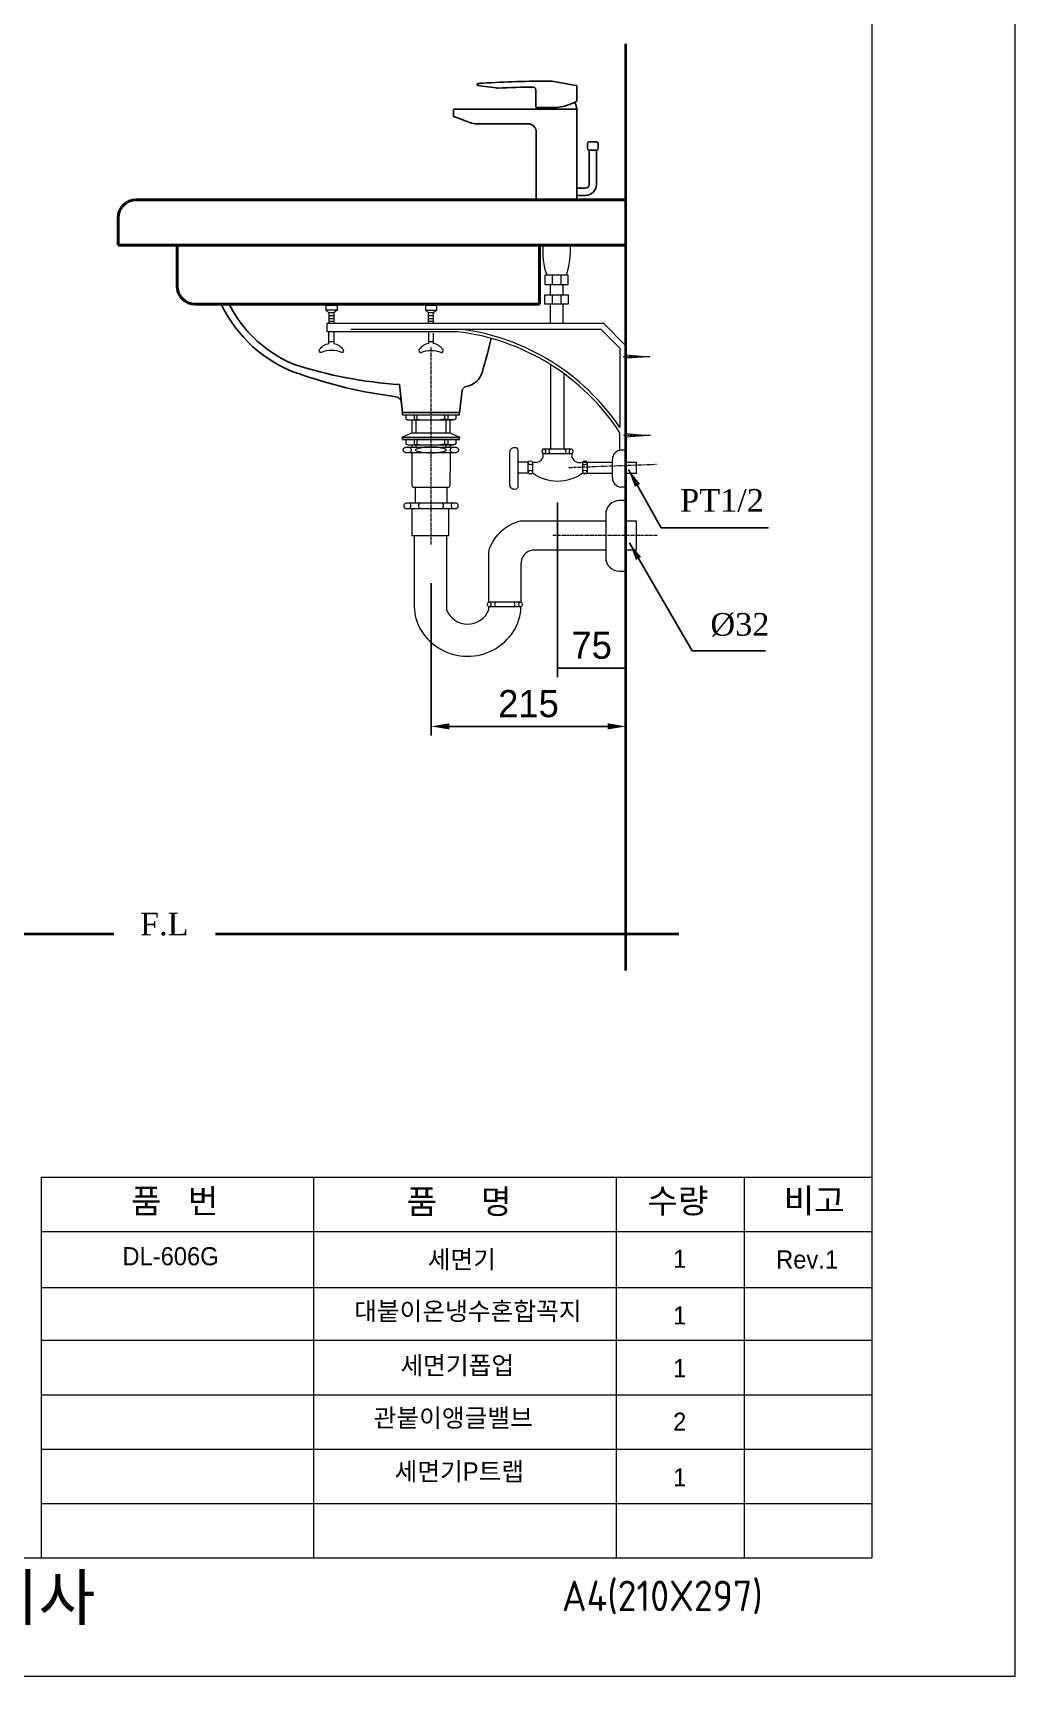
# Model space of a CAD drawing. Header units: millimetres. Extents: x 11474 to 13900, y 217 to 3648.
# Drawn here: x 12816 to 13900, y 217 to 2030 of the extents above; entities that cross this region are included whole.
import ezdxf

# ---------------------------------------------------------------- set-up
doc = ezdxf.new("R2010")
doc.units = ezdxf.units.MM
doc.header["$LTSCALE"] = 0.1
doc.linetypes.add('CENTER', pattern=[50.8, 31.75, -6.35, 6.35, -6.35])
doc.linetypes.add('HIDDEN', pattern=[9.525, 6.35, -3.175])
for name, color, linetype, lineweight in [('AM_6', 2, 'Continuous', 30), ('CEN', 1, 'CENTER', 5), ('DIM', 3, 'Continuous', 15), ('OUTLINE', 11, 'Continuous', 40), ('Y', 235, 'Continuous', 35), ('YA', 140, 'Continuous', 15)]:
    doc.layers.add(name, color=color, linetype=linetype, lineweight=lineweight)
for name, color, linetype in [('BU', 7, 'Continuous'), ('IN', 7, 'HIDDEN'), ('LINE', 7, 'Continuous')]:
    doc.layers.add(name, color=color, linetype=linetype)
doc.styles.add('h', font='', dxfattribs={"height": 30})
doc.styles.get("Standard").update_dxf_attribs({"font": 'isocp.shx', "bigfont": 'whgtxt.shx'})
doc.styles.add('STYLE2', font='dutch.ttf', dxfattribs={"height": 25})
doc.styles.add('스타일1', font='txt.shx', dxfattribs={"bigfont": 'ghs.shx'})
doc.styles.add('한글', font='', dxfattribs={"height": 25})
doc.styles.get('h').set_extended_font_data('Haansoft Batang')
doc.styles.get('한글').set_extended_font_data('Batang')
doc.dimstyles.new('SERIM', dxfattribs={"dimscale": 10, "dimtxt": 3, "dimasz": 2, "dimexe": 1, "dimexo": 1.5, "dimgap": 1, "dimtad": 1, "dimtoh": 1, "dimdec": 0, "dimdsep": 46, "dimtxsty": 'h', "dimcen": -0.3, "dimclrt": 2, "dimadec": 0, "dimazin": 0, "dimtfac": 1, "dimtdec": 0, "dimtmove": 1, "dimatfit": 3, "dimfxl": 0, "dimtolj": 1, "dimtzin": 0, "dimarcsym": 0})

# ---------------------------------------------------------------- blocks, each defined once
blk = doc.blocks.new('*D49')
at = {"layer": 'Defpoints', "color": 0}
for p in [(13470.1, 1796), (13255.1, 1438.2), (13470.1, 1265.1)]:
    blk.add_point(p, dxfattribs=at)
at = {"layer": 'DIM', "color": 0, "lineweight": -2}
for p, q in [((13255.1, 1423.2), (13255.1, 1255.1)), ((13275.1, 1265.1), (13450.1, 1265.1))]:
    blk.add_line(p, q, dxfattribs=at)
at = {"layer": 'DIM', "color": 0}
for points in [[(13275.1, 1268.5), (13275.1, 1261.8), (13255.1, 1265.1)], [(13450.1, 1268.5), (13450.1, 1261.8), (13470.1, 1265.1)]]:
    blk.add_solid(points, dxfattribs=at)
at = {"layer": 'DIM', "color": 0, "insert": (13362.6, 1290.1), "char_height": 30, "attachment_point": 5, "style": 'h'}
blk.add_mtext('\\A1;215', dxfattribs=at)
blk = doc.blocks.new('*D50')
at = {"layer": 'Defpoints', "color": 0}
for p in [(13470.1, 1556.8), (13394.6, 1527.2), (13470.1, 1329.5)]:
    blk.add_point(p, dxfattribs=at)
at = {"layer": 'DIM', "color": 0, "lineweight": -2}
for p, q in [((13394.6, 1512.2), (13394.6, 1319.5)), ((13394.6, 1329.5), (13470.1, 1329.5))]:
    blk.add_line(p, q, dxfattribs=at)
at = {"layer": 'DIM', "color": 0, "insert": (13432.3, 1354.5), "char_height": 30, "attachment_point": 5, "style": 'h'}
blk.add_mtext('\\A1;75', dxfattribs=at)
blk = doc.blocks.new('_NONE')
at = {"color": 0, "linetype": 'ByBlock'}
blk.add_circle((0, 0), 0.25, dxfattribs=at)

msp = doc.modelspace()

# ---------------------------------------------------------------- linework, layer by layer
msp.add_line((13378.5, 1796), (13408.7, 1796))
at = {"layer": 'BU', "linetype": 'Continuous'}
for p, q in [((13388.6, 1976.9), (13410.3, 1973)), ((13306.1, 1973.2), (13306.1, 1973.4)), ((13306.1, 1973.4), (13306.1, 1973.2)), ((13312, 1971.5), (13307, 1972.2)), ((13327.1, 1969.5), (13312, 1971.5)), ((13370.7, 1949), (13370.7, 1967.6)), ((13410.3, 1973), (13415.3, 1972.2)), ((13416.1, 1971.2), (13416.1, 1971.1)), ((13416.1, 1971.1), (13416.1, 1970)), ((13416.1, 1970), (13416.1, 1955.6)), ((13279.9, 1945), (13279.9, 1938.7)), ((13279.9, 1938.7), (13279.9, 1945)), ((13280.9, 1946), (13285.9, 1946)), ((13285.9, 1946), (13410.1, 1946)), ((13385.1, 1948), (13371.7, 1948)), ((13372.2, 1948), (13376.6, 1948)), ((13387.1, 1948), (13385.1, 1948)), ((13394.1, 1948), (13387.1, 1948)), ((13410.1, 1946), (13415.1, 1946)), ((13415.1, 1946), (13416.1, 1946)), ((13416.1, 1946), (13416.1, 1945)), ((13416.1, 1945), (13416.1, 1846)), ((13280.5, 1937.8), (13285.5, 1936)), ((13285.5, 1936), (13280.5, 1937.8)), ((13285.5, 1936), (13298.5, 1931.2)), ((13298.5, 1931.2), (13285.5, 1936)), ((13286.2, 1935.7), (13293.7, 1933)), ((13293.7, 1933), (13286.2, 1935.7)), ((13362.1, 1930), (13305.4, 1930)), ((13371.1, 1846), (13371.1, 1921)), ((13427.6, 1902.9), (13427.6, 1908)), ((13429.6, 1910), (13437.6, 1910)), ((13439.6, 1908.1), (13439.6, 1902.9)), ((13433.6, 1901), (13429.5, 1901)), ((13429.6, 1863), (13429.6, 1901)), ((13429.6, 1901), (13437.6, 1901)), ((13435.9, 1901), (13431.2, 1901)), ((13437.6, 1901), (13433.6, 1901)), ((13437.6, 1901), (13433.6, 1901)), ((13437.6, 1863), (13437.6, 1901)), ((13416.1, 1883), (13416.1, 1878)), ((13416.1, 1878), (13416.1, 1856)), ((13416.1, 1859), (13425.6, 1859)), ((13416.1, 1856), (13416.1, 1851)), ((13416.1, 1851), (13425.6, 1851))]:
    msp.add_line(p, q, dxfattribs=at)
for centre, radius, start, end in [((13379.8, 977), 1000, 89.5936, 93.8863), ((13386.9, 1967), 10, 80, 89.5936), ((13307.1, 1973.2), 1, 202.1993, 262.1993), ((13307.1, 1973.2), 1, 202.1993, 262.1993), ((13307.1, 1973.2), 1, 202.1993, 262.1993), ((13307.1, 1973.2), 1, 202.1993, 262.1993), ((13328.4, 1979.4), 10, 262.1993, 272.9349), ((13379.8, 977), 993.6, 90.6538, 92.9349), ((13367.3, 1967.5), 3.34, 2.007, 69.3544), ((13280.9, 1945), 1, 90, 180), ((13280.9, 1945), 1, 90, 180), ((13371.7, 1949), 1, 180, 270), ((13403.3, 1941), 27.6, 165.1842, 169.4357), ((13388.6, 2003.6), 55.8, 275.72, 293.156), ((13389, 1941), 27.6, 10.5643, 27.3016), ((13305.4, 1950), 20, 250, 270), ((13305.4, 1950), 20, 250, 270), ((13362.1, 1921), 9, 0, 90), ((13429.6, 1908), 2, 90, 180), ((13437.6, 1908.1), 1.92, 0, 90), ((13429.5, 1902.9), 1.92, 180, 270), ((13437.6, 1902.9), 1.92, 270, 0), ((13425.6, 1863), 4, 270, 0), ((13425.6, 1863), 12, 270, 0)]:
    msp.add_arc(centre, radius, start, end, dxfattribs=at)
for points, degree in [([(13306.1, 1973.4), (13306.1, 1973.9), (13306.6, 1974.4), (13307.1, 1974.4)], 3), ([(13307, 1972.2), (13306.5, 1972.3), (13306.1, 1972.7), (13306.1, 1973.2)], 3), ([(13306.4, 1974.1), (13306.5, 1974.1), (13306.5, 1974.1), (13306.5, 1974.1)], 3), ([(13306.8, 1974.3), (13306.8, 1974.4), (13306.9, 1974.4), (13306.9, 1974.4)], 3), ([(13410.3, 1973), (13410.3, 1973), (13410.3, 1973), (13410.3, 1973)], 3), ([(13415.3, 1972.2), (13415.8, 1972.1), (13416.1, 1971.6), (13416.1, 1971.2)], 3), ([(13411, 1952.4), (13410.8, 1952.3), (13410.5, 1952.3)], 2), ([(13410.5, 1952.3), (13410.5, 1952.2), (13410.5, 1952.2), (13410.5, 1952.2)], 3), ([(13280.5, 1937.8), (13280.2, 1937.9), (13279.9, 1938.3), (13279.9, 1938.7)], 3)]:
    msp.add_open_spline(points, degree=degree, dxfattribs=at)
for points, knots in [([(13307.1, 1974.4), (13306.9, 1974.4), (13306.7, 1974.3), (13306.5, 1974.2), (13306.3, 1974), (13306.2, 1973.7), (13306.1, 1973.5), (13306.1, 1973.4)], [0, 0, 0, 0, 0.285714, 0.428571, 0.571429, 0.785714, 1, 1, 1, 1]), ([(13307, 1974.4), (13307.1, 1974.4), (13307.1, 1974.4), (13307.4, 1974.4), (13307.8, 1974.5), (13308.3, 1974.5), (13308.9, 1974.5), (13309.9, 1974.6), (13310.9, 1974.7), (13311.7, 1974.7), (13312.1, 1974.8)], [0, 0, 0, 0, 0.142857, 0.285715, 0.357143, 0.428572, 0.571429, 0.714286, 0.857144, 1, 1, 1, 1]), ([(13415.5, 1954.7), (13415.5, 1954.7), (13415.4, 1954.6), (13415.2, 1954.5), (13414.8, 1954.3), (13414.4, 1954.1), (13414.1, 1953.9), (13413.6, 1953.7), (13413.2, 1953.5), (13412.5, 1953.1), (13411.9, 1952.8), (13411.3, 1952.6), (13411.1, 1952.5), (13410.9, 1952.4)], [0, 0, 0, 0, 0.022359, 0.196356, 0.283355, 0.370353, 0.457352, 0.522601, 0.631349, 0.718348, 0.892345, 0.935844, 1, 1, 1, 1]), ([(13415.1, 1954.5), (13415.1, 1954.4), (13415.1, 1954.4), (13415, 1954.4), (13415, 1954.4), (13414.9, 1954.4), (13414.9, 1954.3), (13414.8, 1954.3), (13414.8, 1954.3), (13414.7, 1954.2), (13414.7, 1954.2), (13414.6, 1954.2), (13414.5, 1954.2), (13414.5, 1954.1), (13414.4, 1954.1), (13414.3, 1954), (13414.2, 1954), (13414.1, 1953.9), (13414, 1953.9), (13413.9, 1953.8), (13413.8, 1953.8), (13413.6, 1953.7), (13413.6, 1953.7), (13413.5, 1953.6), (13413.5, 1953.6), (13413.5, 1953.6)], [0, 0, 0, 0, 0.147203, 0.147203, 0.295653, 0.295653, 0.37051, 0.37051, 0.483564, 0.483564, 0.521467, 0.521467, 0.597561, 0.597561, 0.635788, 0.635788, 0.751471, 0.751471, 0.829397, 0.829397, 0.947331, 0.947331, 0.986892, 0.986892, 1, 1, 1, 1]), ([(13416, 1955.5), (13416, 1955.5), (13416, 1955.3), (13415.9, 1955), (13415.7, 1954.8), (13415.6, 1954.7), (13415.5, 1954.7)], [0, 0, 0, 0, 0.250237, 0.500472, 0.750707, 1, 1, 1, 1]), ([(13416, 1955.5), (13416, 1955.5), (13416.1, 1955.6), (13416.1, 1955.6), (13416.1, 1955.6)], [0, 0, 0, 0, 0.15708, 1, 1, 1, 1]), ([(13279.9, 1938.7), (13279.9, 1938.6), (13279.9, 1938.5), (13280, 1938.2), (13280.1, 1938.1), (13280.3, 1937.9), (13280.4, 1937.8), (13280.5, 1937.8)], [0, 0, 0, 0, 0.214286, 0.428571, 0.571429, 0.714286, 1, 1, 1, 1])]:
    msp.add_open_spline(points, degree=3, knots=knots, dxfattribs=at)
at = {"layer": 'CEN', "color": 0}
for p, q in [((13255.1, 1465.8), (13255.1, 1684.2)), ((13496.5, 1672.9), (13467.1, 1672.9)), ((13497.4, 1586), (13467.4, 1586)), ((13407.1, 1550.8), (13503.8, 1554.4))]:
    msp.add_line(p, q, dxfattribs=at)
msp.add_lwpolyline([(13389.6, 1476), (13505.3, 1476)], dxfattribs=at)
at = {"layer": 'DIM', "color": 0}
for p, q in [((12825, 767.8), (13741.5, 767.8)), ((13125.2, 767.8), (13125.2, 347.8)), ((13459.4, 767.8), (13459.4, 347.8)), ((13600.5, 767.8), (13600.5, 347.8)), ((12825, 707.8), (13741.5, 707.8)), ((12825, 646), (13741.5, 646)), ((12825, 587.8), (13741.5, 587.8)), ((12825, 527.8), (13741.5, 527.8)), ((12825, 467.8), (13741.5, 467.8))]:
    msp.add_line(p, q, dxfattribs=at)
at = {"layer": 'IN', "color": 0}
for centre, radius, start, end in [((13295.8, 1633.7), 6.79, 109.6156, 163.0032), ((13215.1, 1621.8), 7.18, 7.6529, 79.9597)]:
    msp.add_arc(centre, radius, start, end, dxfattribs=at)
at = {"layer": 'LINE', "color": 0}
for p, q in [((13220.1, 1642.2), (13223.6, 1611)), ((13289.3, 1635.6), (13286.6, 1611))]:
    msp.add_line(p, q, dxfattribs=at)
for centre, radius, start, end in [((13157.4, 1794), 147.9, 205.2295, 250.5194), ((13157.5, 1793.8), 140, 206.6353, 237.2636), ((12731.3, 1833.6), 606.7, 343.0574, 346.6239), ((13157.5, 1793.8), 140, 237.2636, 247.6973), ((13255.1, 2141), 500, 252.4638, 265.9895), ((13280, 2136.1), 511.2, 250.3528, 262.8518), ((13290.1, 1662), 22.2, 278.8236, 346.3072)]:
    msp.add_arc(centre, radius, start, end, dxfattribs=at)
at = {"layer": 'OUTLINE', "color": 0}
for p, q in [((12929.8, 1846), (13470.1, 1846)), ((12909.8, 1796), (12909.8, 1826)), ((12909.8, 1796), (13470.1, 1796)), ((12974.8, 1751), (12974.8, 1796)), ((13374.8, 1796), (13374.8, 1731)), ((12994.8, 1731), (13374.8, 1731))]:
    msp.add_line(p, q, dxfattribs=at)
for centre, start, end in [((12929.8, 1826), 90, 180), ((12994.8, 1751), 180, 270)]:
    msp.add_arc(centre, 20, start, end, dxfattribs=at)
at = {"layer": 'Y', "color": 0}
for p, q in [((13470.1, 996), (13470.1, 2018)), ((12905.1, 1036), (12707.4, 1036)), ((13528.4, 1036), (13017.3, 1036))]:
    msp.add_line(p, q, dxfattribs=at)
at = {"layer": 'YA', "color": 7}
for p, q in [((13741.5, 3527.8), (13741.5, 347.8)), ((12825, 347.8), (12825, 767.8)), ((12825, 407.8), (13741.5, 407.8)), ((11665.5, 347.8), (13741.5, 347.8))]:
    msp.add_line(p, q, dxfattribs=at)
at = {"layer": 'YA', "color": 0}
for p, q in [((13388.9, 1763.1), (13388.9, 1752.6)), ((13398.2, 1763.1), (13398.2, 1752.6)), ((13386.6, 1752.6), (13386.6, 1741.4)), ((13388.9, 1741.4), (13388.9, 1730.8)), ((13398.2, 1741.4), (13398.2, 1730.8)), ((13400.6, 1752.6), (13400.6, 1741.4)), ((13140.7, 1731), (13138.8, 1729.4)), ((13250.7, 1731), (13248.8, 1729.4)), ((13259.4, 1731), (13261.3, 1729.4)), ((13386.6, 1730.8), (13386.6, 1710)), ((13400.6, 1730.8), (13400.6, 1710)), ((13140.6, 1700.6), (13140.6, 1710)), ((13140.6, 1710), (13445.2, 1710)), ((13147.7, 1718.2), (13142.4, 1718.2)), ((13147.7, 1714.9), (13142.4, 1714.9)), ((13147.7, 1711.9), (13142.4, 1711.9)), ((13147.7, 1721.4), (13147.7, 1710)), ((13257.7, 1718.2), (13252.4, 1718.2)), ((13257.7, 1714.9), (13252.4, 1714.9)), ((13257.7, 1711.9), (13252.4, 1711.9)), ((13340.9, 1710), (13445.2, 1710)), ((13445.2, 1710), (13470.1, 1685.1)), ((13283.9, 1700.6), (13140.6, 1700.6)), ((13147.7, 1689.5), (13142.4, 1689.5)), ((13166.4, 1703.5), (13442.4, 1703.5)), ((13257.7, 1689.5), (13252.4, 1689.5)), ((13442.4, 1703.5), (13463.5, 1682.4)), ((13463.5, 1682.4), (13463.5, 1595)), ((13470.1, 1685.1), (13470.1, 1570.2)), ((13387.1, 1571), (13387.1, 1664.2)), ((13402.1, 1571), (13402.1, 1654)), ((13230.2, 1603.4), (13279.5, 1603.4)), ((13233.9, 1603.4), (13233.9, 1589)), ((13236.3, 1609), (13236.3, 1603.6)), ((13238.2, 1603.8), (13238.2, 1589)), ((13239.6, 1604), (13239.6, 1609)), ((13270.2, 1604), (13270.2, 1609)), ((13271.5, 1603.8), (13271.5, 1589)), ((13273.4, 1609), (13273.4, 1603.6)), ((13275.8, 1603.4), (13275.8, 1589)), ((13236.3, 1581.5), (13236.3, 1576.1)), ((13239.6, 1576.5), (13239.6, 1581.5)), ((13270.2, 1576.5), (13270.2, 1581.5)), ((13273.4, 1581.5), (13273.4, 1576.1)), ((13463.5, 1570.2), (13463.5, 1589)), ((13230.2, 1575.8), (13279.5, 1575.8)), ((13233.8, 1567.1), (13233.8, 1531.1)), ((13233.9, 1575.8), (13233.9, 1573.3)), ((13238.2, 1575.8), (13238.2, 1573.3)), ((13271.5, 1575.8), (13271.5, 1573.3)), ((13275.8, 1575.8), (13275.8, 1573.3)), ((13276.3, 1567.1), (13276.3, 1546)), ((13455.2, 1539.2), (13455.2, 1559.8)), ((13470.1, 1569.8), (13463.5, 1569.8)), ((13470.1, 1529.2), (13470.1, 1569.8)), ((13276.3, 1531.1), (13276.3, 1546)), ((13362.1, 1556.8), (13350.7, 1556.8)), ((13350.7, 1544.7), (13362.1, 1544.7)), ((13422.2, 1556.8), (13455.2, 1556.8)), ((13422.2, 1544.6), (13455.2, 1544.6)), ((13470.1, 1556.8), (13481.8, 1556.8)), ((13470.1, 1544.6), (13481.8, 1544.6)), ((13481.8, 1544.6), (13481.8, 1556.8)), ((13235.8, 1529.1), (13274.3, 1529.1)), ((13237.6, 1529.1), (13237.6, 1511.4)), ((13470.1, 1529.2), (13464.6, 1529.2)), ((13470.1, 1436.4), (13470.1, 1514.2)), ((13481.8, 1459.5), (13481.8, 1491.9)), ((13318.8, 1402.4), (13354.2, 1402.4))]:
    msp.add_line(p, q, dxfattribs=at)
msp.add_lwpolyline([(11474.1, 217.3), (13899.6, 217.3), (13899.6, 3647.7), (11474.1, 3647.7)], close=True, dxfattribs=at)
for points in [[(13380.7, 1763.1), (13380.7, 1752.6), (13406.5, 1752.6), (13406.5, 1763.1), (13380.7, 1763.1)], [(13380.7, 1741.4), (13406.5, 1741.4), (13406.5, 1730.8), (13380.7, 1730.8), (13380.7, 1741.4)], [(13149.4, 1731), (13151.3, 1729.4), (13138.8, 1729.4), (13138.8, 1724.5)], [(13151.3, 1729.4), (13151.3, 1724.5), (13138.8, 1724.5), (13142.4, 1721.4)], [(13151.3, 1724.5), (13147.7, 1721.4), (13142.4, 1721.4), (13142.4, 1710)], [(13261.3, 1724.5), (13261.3, 1729.4), (13248.8, 1729.4), (13248.8, 1724.5)], [(13252.4, 1710), (13252.4, 1721.4), (13248.8, 1724.5), (13261.3, 1724.5), (13257.7, 1721.4)], [(13257.7, 1710), (13257.7, 1721.4), (13252.4, 1721.4)], [(13470.1, 1675), (13494.5, 1672.9), (13470.1, 1671.3)], [(13223.2, 1611), (13223.2, 1611.7), (13286.5, 1611.7), (13286.5, 1611)], [(13254.9, 1611), (13223.2, 1611), (13223.2, 1609), (13286.5, 1609), (13286.5, 1611), (13254.9, 1611)], [(13223.2, 1584.2), (13233.9, 1589), (13275.8, 1589), (13286.5, 1584.2)], [(13223.2, 1583.5), (13223.2, 1584.2), (13286.5, 1584.2), (13286.5, 1583.5)], [(13254.9, 1583.5), (13223.2, 1583.5), (13223.2, 1581.5), (13286.5, 1581.5), (13286.5, 1583.5), (13254.9, 1583.5)], [(13470.1, 1588.1), (13494.5, 1586), (13470.1, 1584.4)], [(13231.2, 1566.9), (13232.1, 1567.6), (13232.5, 1568), (13232.9, 1568.4), (13233.1, 1568.8), (13233.3, 1569.2), (13233.4, 1569.7), (13233.5, 1570.1), (13233.4, 1570.6), (13233.3, 1571), (13233.1, 1571.4), (13232.9, 1571.9), (13232.5, 1572.3), (13232.1, 1572.6), (13231.2, 1573.3)], [(13278.5, 1566.9), (13277.6, 1567.6), (13277.2, 1568), (13276.9, 1568.4), (13276.6, 1568.8), (13276.4, 1569.2), (13276.3, 1569.7), (13276.3, 1570.1), (13276.3, 1570.6), (13276.4, 1571), (13276.6, 1571.4), (13276.9, 1571.9), (13277.2, 1572.3), (13277.6, 1572.6), (13278.5, 1573.3)], [(13233.8, 1505.7), (13233.8, 1475.7), (13274.7, 1475.7), (13274.7, 1505.7)], [(13470.1, 1491.9), (13481.8, 1491.9)], [(13481.8, 1459.5), (13470.1, 1459.5)]]:
    msp.add_lwpolyline(points, dxfattribs=at)
for points in [[(13147.7, 1700.6), (13147.7, 1687.7, -0.22127), (13158, 1680.8, -0.724967), (13156.1, 1677.7, 0.136221), (13145.1, 1680, 0.136221), (13134, 1677.7, -0.724967), (13132.1, 1680.8, -0.22127), (13142.4, 1687.7), (13142.4, 1700.6)], [(13252.4, 1699.6), (13252.4, 1687.7, 0.22127), (13242.1, 1680.8, 0.724967), (13244, 1677.7, -0.136221), (13255.1, 1680, -0.136221), (13266.1, 1677.7, 0.724967), (13268, 1680.8, 0.22127), (13257.7, 1687.7), (13257.7, 1698.9)], [(13227.2, 1609), (13227.2, 1604.8), (13227.2, 1604.7), (13227.2, 1604.7), (13227.3, 1604.6), (13227.3, 1604.5), (13227.4, 1604.3), (13227.6, 1604.2), (13227.7, 1604.1), (13227.9, 1603.9), (13228.1, 1603.8), (13228.6, 1603.6), (13229.1, 1603.5), (13229.7, 1603.4), (13230.2, 1603.4, 0.046901), (13239.6, 1604, 0.022789), (13245.2, 1603.4)], [(13282.5, 1609), (13282.5, 1604.8), (13282.5, 1604.7), (13282.5, 1604.7), (13282.5, 1604.6), (13282.4, 1604.5), (13282.3, 1604.3), (13282.2, 1604.2), (13282, 1604.1), (13281.8, 1603.9), (13281.6, 1603.8), (13281.1, 1603.6), (13280.6, 1603.5), (13280.1, 1603.4), (13279.5, 1603.4, -0.046901), (13270.2, 1604, -0.022789), (13264.6, 1603.4)], [(13227.2, 1581.5), (13227.2, 1577.3), (13227.2, 1577.2), (13227.2, 1577.1), (13227.3, 1577.1), (13227.3, 1576.9), (13227.4, 1576.8), (13227.6, 1576.7), (13227.7, 1576.5), (13227.9, 1576.4), (13228.1, 1576.3), (13228.6, 1576.1), (13229.1, 1576), (13229.7, 1575.9), (13230.2, 1575.8, 0.046901), (13239.6, 1576.5, 0.022789), (13245.2, 1575.8)], [(13282.5, 1581.5), (13282.5, 1577.3), (13282.5, 1577.2), (13282.5, 1577.1), (13282.5, 1577.1), (13282.4, 1576.9), (13282.3, 1576.8), (13282.2, 1576.7), (13282, 1576.5), (13281.8, 1576.4), (13281.6, 1576.3), (13281.1, 1576.1), (13280.6, 1576), (13280.1, 1575.9), (13279.5, 1575.8, -0.046901), (13270.2, 1576.5, -0.022789), (13264.6, 1575.8)], [(13227.2, 1573.3), (13254.9, 1573.3, 0.019642), (13248, 1573.1, 0.029266), (13238.8, 1571.1), (13238.6, 1571), (13238.5, 1570.9), (13238.3, 1570.8), (13238.2, 1570.7), (13238.1, 1570.5), (13238, 1570.5), (13238, 1570.4), (13238, 1570.3), (13238, 1570.2), (13237.9, 1570.2), (13237.9, 1570.1), (13237.9, 1570), (13238, 1570), (13238, 1569.9), (13238, 1569.8), (13238, 1569.8), (13238.1, 1569.7), (13238.2, 1569.5), (13238.3, 1569.4), (13238.5, 1569.3), (13238.6, 1569.2), (13238.8, 1569.1, 0.053716), (13248, 1567.2, 0.039165), (13261.8, 1567.2, 0.053716), (13270.9, 1569.1), (13271.1, 1569.2), (13271.3, 1569.3), (13271.4, 1569.4), (13271.5, 1569.5), (13271.6, 1569.7), (13271.7, 1569.8), (13271.7, 1569.8), (13271.7, 1569.9), (13271.8, 1570), (13271.8, 1570), (13271.8, 1570.1), (13271.8, 1570.2), (13271.8, 1570.2), (13271.7, 1570.3), (13271.7, 1570.4), (13271.7, 1570.5), (13271.6, 1570.5), (13271.5, 1570.7), (13271.4, 1570.8), (13271.3, 1570.9), (13271.1, 1571), (13270.9, 1571.1, 0.029266), (13261.8, 1573.1, 0.019642), (13254.9, 1573.3), (13282.5, 1573.3), (13283.1, 1573), (13283.7, 1572.7), (13284.2, 1572.3), (13284.7, 1571.9), (13285, 1571.4), (13285.1, 1571.2), (13285.2, 1571), (13285.3, 1570.8), (13285.4, 1570.6), (13285.4, 1570.3), (13285.4, 1570.1), (13285.4, 1569.9), (13285.4, 1569.7), (13285.3, 1569.4), (13285.2, 1569.2), (13285.1, 1569), (13285, 1568.8), (13284.7, 1568.3), (13284.2, 1567.9), (13283.7, 1567.6), (13283.1, 1567.2), (13282.5, 1566.9), (13227.2, 1566.9), (13226.6, 1567.2), (13226, 1567.6), (13225.5, 1567.9), (13225.1, 1568.3), (13224.7, 1568.8), (13224.6, 1569), (13224.5, 1569.2), (13224.4, 1569.4), (13224.4, 1569.7), (13224.3, 1569.9), (13224.3, 1570.1), (13224.3, 1570.3), (13224.4, 1570.6), (13224.4, 1570.8), (13224.5, 1571), (13224.6, 1571.2), (13224.7, 1571.4), (13225.1, 1571.9), (13225.5, 1572.3), (13226, 1572.7), (13226.6, 1573), (13227.2, 1573.3)], [(13347.7, 1526.6), (13347.1, 1526.6, -0.414214), (13342.1, 1531.6), (13342.1, 1567.9, -0.414214), (13347.1, 1572.9), (13347.7, 1572.9, -0.414214), (13350.7, 1569.9), (13350.7, 1529.6, -0.414214), (13347.7, 1526.6)], [(13378.6, 1566.2), (13378.6, 1562, -0.415429), (13367.1, 1556.8), (13367.1, 1544.6, -0.535533), (13362.1, 1544.6), (13362.1, 1556.8, -0.535533), (13367.1, 1556.8)], [(13410.6, 1566.2), (13410.6, 1562, 0.415429), (13422.2, 1556.8), (13422.2, 1544.6, -0.33358), (13367.1, 1544.6)], [(13378.6, 1571, 0.469828), (13378.6, 1566.2), (13410.6, 1566.2, 0.469828), (13410.6, 1571), (13378.6, 1571)], [(13422.2, 1556.8, -0.535533), (13427.2, 1556.8), (13427.2, 1544.6, -0.535533), (13422.2, 1544.6)], [(13272.6, 1529.1), (13272.6, 1511.4), (13227.1, 1511.4, 0.714985), (13227.1, 1505.7), (13283.1, 1505.7, 0.714985), (13283.1, 1511.4), (13237.5, 1511.4)], [(13470.1, 1514.2), (13462.8, 1514.2, 0.414214), (13447.8, 1499.2), (13447.8, 1451.4, 0.414214), (13462.8, 1436.4), (13470.3, 1436.4)], [(13354.2, 1445.1), (13354.2, 1402.3, -0.613164), (13354.2, 1397), (13318.8, 1397, -0.613413), (13318.8, 1402.3), (13318.8, 1455.5, -0.102097), (13320.4, 1463.4, -0.21209), (13350.3, 1491, -0.082146), (13356.7, 1492), (13447.8, 1492)], [(13236.6, 1475.7), (13236.6, 1397.4, 0.141029), (13244.2, 1370.8, 0.546284), (13346, 1369.8, 0.146338), (13354.2, 1397.2)], [(13272, 1475.7), (13272, 1394.1, 0.686334), (13318.8, 1393.8), (13318.8, 1397)], [(13447.8, 1459.5), (13366.8, 1459.5, 0.377522), (13354.2, 1443.8)]]:
    msp.add_lwpolyline(points, format="xyb", dxfattribs=at)
for centre, radius, start, end in [((13457.8, 1789.4), 79.5, 175.2095, 199.2595), ((13329.4, 1789.4), 79.5, 340.7405, 4.7905), ((13254.7, 1453.4), 248.9, 33.002, 83.2711), ((13254.7, 1453.4), 252.2, 34.1421, 82.436), ((13378.8, 1568.6), 3.06, 309.1089, 52.8086), ((13387.6, 1568.6), 2.65, 115.1203, 244.8797), ((13401.6, 1568.6), 2.65, 295.1203, 64.8797), ((13410.4, 1568.6), 3.06, 127.1914, 230.8911), ((13465.2, 1559.8), 10, 90, 180), ((13364.7, 1556.9), 2.94, 207.9144, 324.2852), ((13364.7, 1544.6), 2.94, 35.7148, 152.0856), ((13424.6, 1556.9), 2.94, 215.7148, 332.0856), ((13424.6, 1544.6), 2.94, 27.9144, 144.2852), ((13235.8, 1531.1), 2, 180, 270), ((13274.3, 1531.1), 2, 270, 0), ((13465.2, 1539.2), 10, 180, 266.0571), ((13229.4, 1508.5), 3.41, 306.2318, 58.3731), ((13244.4, 1508.5), 3.19, 117.3427, 242.6573), ((13265.7, 1508.5), 3.19, 297.3427, 62.6573), ((13280.7, 1508.5), 3.41, 121.6269, 233.7682), ((13318.1, 1399.7), 3.23, 302.9473, 57.0521), ((13328.2, 1399.6), 2.95, 116.949, 243.051), ((13344.8, 1399.6), 2.95, 296.949, 63.051), ((13354.9, 1399.7), 3.23, 122.9479, 237.0527)]:
    msp.add_arc(centre, radius, start, end, dxfattribs=at)

# ---------------------------------------------------------------- texts
at = {"layer": 'AM_6', "color": 0, "char_height": 25, "attachment_point": 1, "style": '한글'}
for s, insert in [('PT1/2', (13530, 1527)), ('Ø32', (13563.4, 1390.2))]:
    msp.add_mtext(s, dxfattribs=dict(at, insert=insert))
at = {"layer": 'AM_6', "color": 0, "insert": (12933.9, 1059.6), "char_height": 25, "width": 73.746, "attachment_point": 1, "style": 'STYLE2'}
msp.add_mtext('F.L', dxfattribs=at)
at = {"layer": 'DIM', "color": 0, "attachment_point": 1, "style": '스타일1'}
for s, insert, char_height in [('{\\fGulim|b0|i0|c129|p50;품   번}', (12924, 754.8), 26.746), ('{\\fGulim|b0|i0|c129|p50;품     명}', (13228.1, 754.3), 26.746), ('{\\fGulim|b0|i0|c129|p50;수량}', (13493.9, 755), 26.746), ('{\\fGulim|b0|i0|c129|p50;비고}', (13644.3, 755.3), 26.746), ('{\\fGulim|b0|i0|c129|p50;1\\P}', (13522.2, 687.8), 20), ('{\\fGulim|b0|i0|c129|p50;1\\P}', (13522.2, 625.3), 20), ('{\\fGulim|b0|i0|c129|p50;1\\P}', (13522.2, 567.1), 20), ('{\\fGulim|b0|i0|c129|p50;2\\P}', (13522.2, 508), 20), ('{\\fGulim|b0|i0|c129|p50;1\\P}', (13522.2, 446.6), 20)]:
    msp.add_mtext(s, dxfattribs=dict(at, insert=insert, char_height=char_height))
for s, insert, char_height, width in [('{\\fGulim|b0|i0|c129|p50;DL-606G}', (12914.5, 690.6), 20, 147), ('{\\fGulim|b0|i0|c129|p50;세면기}', (13251.4, 687), 20, 147), ('{\\fGulim|b0|i0|c129|p50;Rev.1}', (13635.9, 687), 20, 147), ('{\\fGulim|b0|i0|c129|p50;대붙이온냉수혼합꼭지}', (13170.2, 630), 20, 290), ('{\\fGulim|b0|i0|c129|p50;세면기폽업}', (13221.3, 570.1), 20, 315), ('{\\fGulim|b0|i0|c129|p50;관붙이앵글밸브}', (13191.7, 512.3), 20, 212), ('{\\fGulim|b0|i0|c129|p50;세면기P트랩}', (13214.8, 453.1), 20, 212), ('{\\fGulim|b0|i0|c129|p50;       대림통상주식회사\\P}', (12255.5, 329), 50, 1090)]:
    msp.add_mtext(s, dxfattribs=dict(at, insert=insert, char_height=char_height, width=width))
at = {"layer": 'YA', "color": 7}
msp.add_text('A4(210X297)', height=33.819, dxfattribs=at).set_placement((13399.5, 289))

# ---------------------------------------------------------------- dimensions: what is measured, and where the dimension line sits
at = {"layer": 'DIM', "color": 0}
dim = msp.add_linear_dim(base=(13470.1, 1265.1), p1=(13255.1, 1438.2), p2=(13470.1, 1796), dimstyle='SERIM', override={"dimtxt": 5, "dimtxsty": 'h', "dimse2": 1, "dimclrt": 0}, dxfattribs=at)
dim.commit()
dim.dimension.update_dxf_attribs({"geometry": '*D49', "text_midpoint": (13362.6, 1290.1)})
dim = msp.add_linear_dim(base=(13470.0527, 1329.5434), p1=(13394.6137, 1527.2211), p2=(13470.0527, 1556.8469), dimstyle='SERIM', override={"dimtxt": 5, "dimtxsty": 'h', "dimblk1": 'NONE', "dimblk2": 'NONE', "dimsah": 1, "dimse2": 1, "dimclrt": 0}, dxfattribs=at)
dim.commit()
dim.dimension.update_dxf_attribs({"geometry": '*D50', "text_midpoint": (13432.3332, 1329.5434), "dimtype": 160})

# ---------------------------------------------------------------- leaders
at = {"layer": 'DIM', "color": 0, "annotation_type": 0, "has_hookline": 1, "hookline_direction": 0}
for points, override, text_width in [([(13473, 1548.5), (13509, 1484.1), (13529, 1484.1)], {"dimgap": 0.1, "dimtad": 2}, 97.6), ([(13474, 1467.6), (13543.4, 1348.5), (13563.4, 1348.5)], {"dimgap": 0, "dimtad": 2}, 60.6)]:
    msp.add_leader(points, dimstyle='SERIM', override=override, dxfattribs=dict(at, text_width=text_width))

doc.saveas('drawing.dxf')
